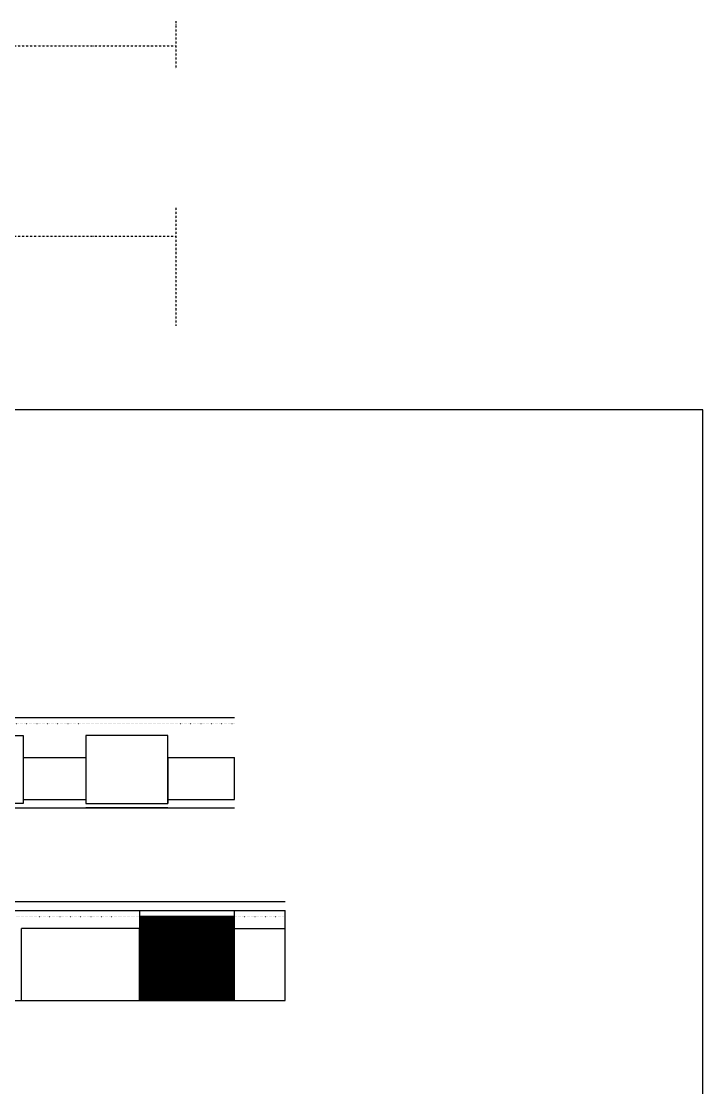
# Model space of a CAD drawing. Header units: millimetres. Extents: x 132785 to 150483, y 90225 to 103753.
# Drawn here: x 147080 to 150483, y 97038 to 102365 of the extents above; entities that cross this region are included whole.
import ezdxf

# ---------------------------------------------------------------- set-up
doc = ezdxf.new("R2010")
doc.units = ezdxf.units.MM
doc.linetypes.add('DASHDOT', pattern=[1, 0.5, -0.25, 0, -0.25])
doc.linetypes.add('DOT', pattern=[6.35, 0, -6.35])

# ---------------------------------------------------------------- blocks, each defined once
blk = doc.blocks.new('jıo')
at = {"color": 44}
for p, q in [((145541.2, 98569.7), (145541.2, 98989.7)), ((145544.2, 98569.7), (145544.2, 98989.7))]:
    blk.add_line(p, q, dxfattribs=at)
at = {"color": 252}
for p, q in [((145544.2, 98885.7), (145550.2, 98885.7)), ((145544.2, 98883.7), (145550.2, 98883.7)), ((145553.2, 98885.7), (145559.2, 98885.7)), ((145553.2, 98883.7), (145559.2, 98883.7)), ((145562.2, 98885.7), (145568.2, 98885.7)), ((145562.2, 98883.7), (145568.2, 98883.7)), ((145571.2, 98885.7), (145577.2, 98885.7)), ((145571.2, 98883.7), (145577.2, 98883.7)), ((145580.2, 98885.7), (145586.2, 98885.7)), ((145580.2, 98883.7), (145586.2, 98883.7)), ((145589.2, 98885.7), (145595.2, 98885.7)), ((145589.2, 98883.7), (145595.2, 98883.7)), ((145598.2, 98885.7), (145604.2, 98885.7)), ((145598.2, 98883.7), (145604.2, 98883.7)), ((145607.2, 98885.7), (145613.2, 98885.7)), ((145607.2, 98883.7), (145613.2, 98883.7)), ((145616.2, 98885.7), (145622.2, 98885.7)), ((145616.2, 98883.7), (145622.2, 98883.7)), ((145625.2, 98885.7), (145631.2, 98885.7)), ((145625.2, 98883.7), (145631.2, 98883.7)), ((145634.2, 98885.7), (145640.2, 98885.7)), ((145634.2, 98883.7), (145640.2, 98883.7)), ((145643.2, 98885.7), (145649.2, 98885.7)), ((145643.2, 98883.7), (145649.2, 98883.7)), ((145652.2, 98885.7), (145658.2, 98885.7)), ((145652.2, 98883.7), (145658.2, 98883.7)), ((145661.2, 98885.7), (145667.2, 98885.7)), ((145661.2, 98883.7), (145667.2, 98883.7)), ((145670.2, 98885.7), (145676.2, 98885.7)), ((145670.2, 98883.7), (145676.2, 98883.7)), ((145679.2, 98885.7), (145685.2, 98885.7)), ((145679.2, 98883.7), (145685.2, 98883.7)), ((145688.2, 98885.7), (145694.2, 98885.7)), ((145688.2, 98883.7), (145694.2, 98883.7)), ((145697.2, 98885.7), (145703.2, 98885.7)), ((145697.2, 98883.7), (145703.2, 98883.7)), ((145706.2, 98885.7), (145712.2, 98885.7)), ((145706.2, 98883.7), (145712.2, 98883.7)), ((145715.2, 98885.7), (145721.2, 98885.7)), ((145715.2, 98883.7), (145721.2, 98883.7)), ((145724.2, 98885.7), (145730.2, 98885.7)), ((145724.2, 98883.7), (145730.2, 98883.7)), ((145733.2, 98885.7), (145739.2, 98885.7)), ((145733.2, 98883.7), (145739.2, 98883.7)), ((145742.2, 98885.7), (145748.2, 98885.7)), ((145742.2, 98883.7), (145748.2, 98883.7)), ((145751.2, 98885.7), (145757.2, 98885.7)), ((145751.2, 98883.7), (145757.2, 98883.7)), ((145760.2, 98885.7), (145766.2, 98885.7)), ((145760.2, 98883.7), (145766.2, 98883.7)), ((145769.2, 98885.7), (145775.2, 98885.7)), ((145769.2, 98883.7), (145775.2, 98883.7)), ((145778.2, 98885.7), (145784.2, 98885.7)), ((145778.2, 98883.7), (145784.2, 98883.7)), ((145787.2, 98885.7), (145793.2, 98885.7)), ((145787.2, 98883.7), (145793.2, 98883.7)), ((145796.2, 98885.7), (145802.2, 98885.7)), ((145796.2, 98883.7), (145802.2, 98883.7)), ((145805.2, 98885.7), (145811.2, 98885.7)), ((145805.2, 98883.7), (145811.2, 98883.7)), ((145814.2, 98885.7), (145820.2, 98885.7)), ((145814.2, 98883.7), (145820.2, 98883.7)), ((145823.2, 98885.7), (145829.2, 98885.7)), ((145823.2, 98883.7), (145829.2, 98883.7)), ((145832.2, 98885.7), (145838.2, 98885.7)), ((145832.2, 98883.7), (145838.2, 98883.7)), ((145841.2, 98885.7), (145847.2, 98885.7)), ((145841.2, 98883.7), (145847.2, 98883.7)), ((145850.2, 98885.7), (145856.2, 98885.7)), ((145850.2, 98883.7), (145856.2, 98883.7)), ((145859.2, 98885.7), (145865.2, 98885.7)), ((145859.2, 98883.7), (145865.2, 98883.7)), ((145868.2, 98885.7), (145874.2, 98885.7)), ((145868.2, 98883.7), (145874.2, 98883.7)), ((145877.2, 98885.7), (145883.2, 98885.7)), ((145877.2, 98883.7), (145883.2, 98883.7)), ((145886.2, 98885.7), (145892.2, 98885.7)), ((145886.2, 98883.7), (145892.2, 98883.7)), ((145895.2, 98885.7), (145901.2, 98885.7)), ((145895.2, 98883.7), (145901.2, 98883.7)), ((145904.2, 98885.7), (145910.2, 98885.7)), ((145904.2, 98883.7), (145910.2, 98883.7)), ((145913.2, 98885.7), (145919.2, 98885.7)), ((145913.2, 98883.7), (145919.2, 98883.7)), ((145922.2, 98885.7), (145928.2, 98885.7)), ((145922.2, 98883.7), (145928.2, 98883.7)), ((145931.2, 98885.7), (145937.2, 98885.7)), ((145931.2, 98883.7), (145937.2, 98883.7)), ((145940.2, 98885.7), (145946.2, 98885.7)), ((145940.2, 98883.7), (145946.2, 98883.7)), ((145949.2, 98885.7), (145955.2, 98885.7)), ((145949.2, 98883.7), (145955.2, 98883.7)), ((145958.2, 98885.7), (145964.2, 98885.7)), ((145958.2, 98883.7), (145964.2, 98883.7)), ((145967.2, 98885.7), (145973.2, 98885.7)), ((145967.2, 98883.7), (145973.2, 98883.7)), ((145976.2, 98885.7), (145982.2, 98885.7)), ((145976.2, 98883.7), (145982.2, 98883.7)), ((145985.2, 98885.7), (145991.2, 98885.7)), ((145985.2, 98883.7), (145991.2, 98883.7)), ((145994.2, 98885.7), (146000.2, 98885.7)), ((145994.2, 98883.7), (146000.2, 98883.7)), ((146003.2, 98885.7), (146009.2, 98885.7)), ((146003.2, 98883.7), (146009.2, 98883.7)), ((145544.2, 98780.7), (145550.2, 98780.7)), ((145544.2, 98778.7), (145550.2, 98778.7)), ((145553.2, 98780.7), (145559.2, 98780.7)), ((145553.2, 98778.7), (145559.2, 98778.7)), ((145562.2, 98780.7), (145568.2, 98780.7)), ((145562.2, 98778.7), (145568.2, 98778.7)), ((145571.2, 98780.7), (145577.2, 98780.7)), ((145571.2, 98778.7), (145577.2, 98778.7)), ((145580.2, 98780.7), (145586.2, 98780.7)), ((145580.2, 98778.7), (145586.2, 98778.7)), ((145589.2, 98780.7), (145595.2, 98780.7)), ((145589.2, 98778.7), (145595.2, 98778.7)), ((145598.2, 98780.7), (145604.2, 98780.7)), ((145598.2, 98778.7), (145604.2, 98778.7)), ((145607.2, 98780.7), (145613.2, 98780.7)), ((145607.2, 98778.7), (145613.2, 98778.7)), ((145616.2, 98780.7), (145622.2, 98780.7)), ((145616.2, 98778.7), (145622.2, 98778.7)), ((145625.2, 98780.7), (145631.2, 98780.7)), ((145625.2, 98778.7), (145631.2, 98778.7)), ((145634.2, 98780.7), (145640.2, 98780.7)), ((145634.2, 98778.7), (145640.2, 98778.7)), ((145643.2, 98780.7), (145649.2, 98780.7)), ((145643.2, 98778.7), (145649.2, 98778.7)), ((145652.2, 98780.7), (145658.2, 98780.7)), ((145652.2, 98778.7), (145658.2, 98778.7)), ((145661.2, 98780.7), (145667.2, 98780.7)), ((145661.2, 98778.7), (145667.2, 98778.7)), ((145670.2, 98780.7), (145676.2, 98780.7)), ((145670.2, 98778.7), (145676.2, 98778.7)), ((145679.2, 98780.7), (145685.2, 98780.7)), ((145679.2, 98778.7), (145685.2, 98778.7)), ((145688.2, 98780.7), (145694.2, 98780.7)), ((145688.2, 98778.7), (145694.2, 98778.7)), ((145697.2, 98780.7), (145703.2, 98780.7)), ((145697.2, 98778.7), (145703.2, 98778.7)), ((145706.2, 98780.7), (145712.2, 98780.7)), ((145706.2, 98778.7), (145712.2, 98778.7)), ((145715.2, 98780.7), (145721.2, 98780.7)), ((145715.2, 98778.7), (145721.2, 98778.7)), ((145724.2, 98780.7), (145730.2, 98780.7)), ((145724.2, 98778.7), (145730.2, 98778.7)), ((145733.2, 98780.7), (145739.2, 98780.7)), ((145733.2, 98778.7), (145739.2, 98778.7)), ((145742.2, 98780.7), (145748.2, 98780.7)), ((145742.2, 98778.7), (145748.2, 98778.7)), ((145751.2, 98780.7), (145757.2, 98780.7)), ((145751.2, 98778.7), (145757.2, 98778.7)), ((145760.2, 98780.7), (145766.2, 98780.7)), ((145760.2, 98778.7), (145766.2, 98778.7)), ((145769.2, 98780.7), (145775.2, 98780.7)), ((145769.2, 98778.7), (145775.2, 98778.7)), ((145778.2, 98780.7), (145784.2, 98780.7)), ((145778.2, 98778.7), (145784.2, 98778.7)), ((145787.2, 98780.7), (145793.2, 98780.7)), ((145787.2, 98778.7), (145793.2, 98778.7)), ((145796.2, 98780.7), (145802.2, 98780.7)), ((145796.2, 98778.7), (145802.2, 98778.7)), ((145805.2, 98780.7), (145811.2, 98780.7)), ((145805.2, 98778.7), (145811.2, 98778.7)), ((145814.2, 98780.7), (145820.2, 98780.7)), ((145814.2, 98778.7), (145820.2, 98778.7)), ((145823.2, 98780.7), (145829.2, 98780.7)), ((145823.2, 98778.7), (145829.2, 98778.7)), ((145832.2, 98780.7), (145838.2, 98780.7)), ((145832.2, 98778.7), (145838.2, 98778.7)), ((145841.2, 98780.7), (145847.2, 98780.7)), ((145841.2, 98778.7), (145847.2, 98778.7)), ((145850.2, 98780.7), (145856.2, 98780.7)), ((145850.2, 98778.7), (145856.2, 98778.7)), ((145859.2, 98780.7), (145865.2, 98780.7)), ((145859.2, 98778.7), (145865.2, 98778.7)), ((145868.2, 98780.7), (145874.2, 98780.7)), ((145868.2, 98778.7), (145874.2, 98778.7)), ((145877.2, 98780.7), (145883.2, 98780.7)), ((145877.2, 98778.7), (145883.2, 98778.7)), ((145886.2, 98780.7), (145892.2, 98780.7)), ((145886.2, 98778.7), (145892.2, 98778.7)), ((145895.2, 98780.7), (145901.2, 98780.7)), ((145895.2, 98778.7), (145901.2, 98778.7)), ((145904.2, 98780.7), (145910.2, 98780.7)), ((145904.2, 98778.7), (145910.2, 98778.7)), ((145913.2, 98780.7), (145919.2, 98780.7)), ((145913.2, 98778.7), (145919.2, 98778.7)), ((145922.2, 98780.7), (145928.2, 98780.7)), ((145922.2, 98778.7), (145928.2, 98778.7)), ((145931.2, 98780.7), (145937.2, 98780.7)), ((145931.2, 98778.7), (145937.2, 98778.7)), ((145940.2, 98780.7), (145946.2, 98780.7)), ((145940.2, 98778.7), (145946.2, 98778.7)), ((145949.2, 98780.7), (145955.2, 98780.7)), ((145949.2, 98778.7), (145955.2, 98778.7)), ((145958.2, 98780.7), (145964.2, 98780.7)), ((145958.2, 98778.7), (145964.2, 98778.7)), ((145967.2, 98780.7), (145973.2, 98780.7)), ((145967.2, 98778.7), (145973.2, 98778.7)), ((145976.2, 98780.7), (145982.2, 98780.7)), ((145976.2, 98778.7), (145982.2, 98778.7)), ((145985.2, 98780.7), (145991.2, 98780.7)), ((145985.2, 98778.7), (145991.2, 98778.7)), ((145994.2, 98780.7), (146000.2, 98780.7)), ((145994.2, 98778.7), (146000.2, 98778.7)), ((146003.2, 98780.7), (146009.2, 98780.7)), ((146003.2, 98778.7), (146009.2, 98778.7)), ((145544.2, 98675.7), (145550.2, 98675.7)), ((145544.2, 98673.7), (145550.2, 98673.7)), ((145553.2, 98675.7), (145559.2, 98675.7)), ((145553.2, 98673.7), (145559.2, 98673.7)), ((145562.2, 98675.7), (145568.2, 98675.7)), ((145562.2, 98673.7), (145568.2, 98673.7)), ((145571.2, 98675.7), (145577.2, 98675.7)), ((145571.2, 98673.7), (145577.2, 98673.7)), ((145580.2, 98675.7), (145586.2, 98675.7)), ((145580.2, 98673.7), (145586.2, 98673.7)), ((145589.2, 98675.7), (145595.2, 98675.7)), ((145589.2, 98673.7), (145595.2, 98673.7)), ((145598.2, 98675.7), (145604.2, 98675.7)), ((145598.2, 98673.7), (145604.2, 98673.7)), ((145607.2, 98675.7), (145613.2, 98675.7)), ((145607.2, 98673.7), (145613.2, 98673.7)), ((145616.2, 98675.7), (145622.2, 98675.7)), ((145616.2, 98673.7), (145622.2, 98673.7)), ((145625.2, 98675.7), (145631.2, 98675.7)), ((145625.2, 98673.7), (145631.2, 98673.7)), ((145634.2, 98675.7), (145640.2, 98675.7)), ((145634.2, 98673.7), (145640.2, 98673.7)), ((145643.2, 98675.7), (145649.2, 98675.7)), ((145643.2, 98673.7), (145649.2, 98673.7)), ((145652.2, 98675.7), (145658.2, 98675.7)), ((145652.2, 98673.7), (145658.2, 98673.7)), ((145661.2, 98675.7), (145667.2, 98675.7)), ((145661.2, 98673.7), (145667.2, 98673.7)), ((145670.2, 98675.7), (145676.2, 98675.7)), ((145670.2, 98673.7), (145676.2, 98673.7)), ((145679.2, 98675.7), (145685.2, 98675.7)), ((145679.2, 98673.7), (145685.2, 98673.7)), ((145688.2, 98675.7), (145694.2, 98675.7)), ((145688.2, 98673.7), (145694.2, 98673.7)), ((145697.2, 98675.7), (145703.2, 98675.7)), ((145697.2, 98673.7), (145703.2, 98673.7)), ((145706.2, 98675.7), (145712.2, 98675.7)), ((145706.2, 98673.7), (145712.2, 98673.7)), ((145715.2, 98675.7), (145721.2, 98675.7)), ((145715.2, 98673.7), (145721.2, 98673.7)), ((145724.2, 98675.7), (145730.2, 98675.7)), ((145724.2, 98673.7), (145730.2, 98673.7)), ((145733.2, 98675.7), (145739.2, 98675.7)), ((145733.2, 98673.7), (145739.2, 98673.7)), ((145742.2, 98675.7), (145748.2, 98675.7)), ((145742.2, 98673.7), (145748.2, 98673.7)), ((145751.2, 98675.7), (145757.2, 98675.7)), ((145751.2, 98673.7), (145757.2, 98673.7)), ((145760.2, 98675.7), (145766.2, 98675.7)), ((145760.2, 98673.7), (145766.2, 98673.7)), ((145769.2, 98675.7), (145775.2, 98675.7)), ((145769.2, 98673.7), (145775.2, 98673.7)), ((145778.2, 98675.7), (145784.2, 98675.7)), ((145778.2, 98673.7), (145784.2, 98673.7)), ((145787.2, 98675.7), (145793.2, 98675.7)), ((145787.2, 98673.7), (145793.2, 98673.7)), ((145796.2, 98675.7), (145802.2, 98675.7)), ((145796.2, 98673.7), (145802.2, 98673.7)), ((145805.2, 98675.7), (145811.2, 98675.7)), ((145805.2, 98673.7), (145811.2, 98673.7)), ((145814.2, 98675.7), (145820.2, 98675.7)), ((145814.2, 98673.7), (145820.2, 98673.7)), ((145823.2, 98675.7), (145829.2, 98675.7)), ((145823.2, 98673.7), (145829.2, 98673.7)), ((145832.2, 98675.7), (145838.2, 98675.7)), ((145832.2, 98673.7), (145838.2, 98673.7)), ((145841.2, 98675.7), (145847.2, 98675.7)), ((145841.2, 98673.7), (145847.2, 98673.7)), ((145850.2, 98675.7), (145856.2, 98675.7)), ((145850.2, 98673.7), (145856.2, 98673.7)), ((145859.2, 98675.7), (145865.2, 98675.7)), ((145859.2, 98673.7), (145865.2, 98673.7)), ((145868.2, 98675.7), (145874.2, 98675.7)), ((145868.2, 98673.7), (145874.2, 98673.7)), ((145877.2, 98675.7), (145883.2, 98675.7)), ((145877.2, 98673.7), (145883.2, 98673.7)), ((145886.2, 98675.7), (145892.2, 98675.7)), ((145886.2, 98673.7), (145892.2, 98673.7)), ((145895.2, 98675.7), (145901.2, 98675.7)), ((145895.2, 98673.7), (145901.2, 98673.7)), ((145904.2, 98675.7), (145910.2, 98675.7)), ((145904.2, 98673.7), (145910.2, 98673.7)), ((145913.2, 98675.7), (145919.2, 98675.7)), ((145913.2, 98673.7), (145919.2, 98673.7)), ((145922.2, 98675.7), (145928.2, 98675.7)), ((145922.2, 98673.7), (145928.2, 98673.7)), ((145931.2, 98675.7), (145937.2, 98675.7)), ((145931.2, 98673.7), (145937.2, 98673.7)), ((145940.2, 98675.7), (145946.2, 98675.7)), ((145940.2, 98673.7), (145946.2, 98673.7)), ((145949.2, 98675.7), (145955.2, 98675.7)), ((145949.2, 98673.7), (145955.2, 98673.7)), ((145958.2, 98675.7), (145964.2, 98675.7)), ((145958.2, 98673.7), (145964.2, 98673.7)), ((145967.2, 98675.7), (145973.2, 98675.7)), ((145967.2, 98673.7), (145973.2, 98673.7)), ((145976.2, 98675.7), (145982.2, 98675.7)), ((145976.2, 98673.7), (145982.2, 98673.7)), ((145985.2, 98675.7), (145991.2, 98675.7)), ((145985.2, 98673.7), (145991.2, 98673.7)), ((145994.2, 98675.7), (146000.2, 98675.7)), ((145994.2, 98673.7), (146000.2, 98673.7)), ((146003.2, 98675.7), (146009.2, 98675.7)), ((146003.2, 98673.7), (146009.2, 98673.7))]:
    blk.add_line(p, q, dxfattribs=at)
at = {"color": 44}
for points in [[(145541.2, 99019.7), (146012.2, 99019.7), (146012.2, 98989.7), (145541.2, 98989.7)], [(145541.2, 98989.7), (145544.2, 98989.7), (145544.2, 98569.7), (145541.2, 98569.7)], [(145550.2, 98989.7), (145553.2, 98989.7), (145553.2, 98569.7), (145550.2, 98569.7)], [(145559.2, 98989.7), (145562.2, 98989.7), (145562.2, 98569.7), (145559.2, 98569.7)], [(145568.2, 98989.7), (145571.2, 98989.7), (145571.2, 98569.7), (145568.2, 98569.7)], [(145577.2, 98989.7), (145580.2, 98989.7), (145580.2, 98569.7), (145577.2, 98569.7)], [(145586.2, 98989.7), (145589.2, 98989.7), (145589.2, 98569.7), (145586.2, 98569.7)], [(145595.2, 98989.7), (145598.2, 98989.7), (145598.2, 98569.7), (145595.2, 98569.7)], [(145604.2, 98989.7), (145607.2, 98989.7), (145607.2, 98569.7), (145604.2, 98569.7)], [(145613.2, 98989.7), (145616.2, 98989.7), (145616.2, 98569.7), (145613.2, 98569.7)], [(145622.2, 98989.7), (145625.2, 98989.7), (145625.2, 98569.7), (145622.2, 98569.7)], [(145631.2, 98989.7), (145634.2, 98989.7), (145634.2, 98569.7), (145631.2, 98569.7)], [(145640.2, 98989.7), (145643.2, 98989.7), (145643.2, 98569.7), (145640.2, 98569.7)], [(145649.2, 98989.7), (145652.2, 98989.7), (145652.2, 98569.7), (145649.2, 98569.7)], [(145658.2, 98989.7), (145661.2, 98989.7), (145661.2, 98569.7), (145658.2, 98569.7)], [(145667.2, 98989.7), (145670.2, 98989.7), (145670.2, 98569.7), (145667.2, 98569.7)], [(145676.2, 98989.7), (145679.2, 98989.7), (145679.2, 98569.7), (145676.2, 98569.7)], [(145685.2, 98989.7), (145688.2, 98989.7), (145688.2, 98569.7), (145685.2, 98569.7)], [(145694.2, 98989.7), (145697.2, 98989.7), (145697.2, 98569.7), (145694.2, 98569.7)], [(145703.2, 98989.7), (145706.2, 98989.7), (145706.2, 98569.7), (145703.2, 98569.7)], [(145712.2, 98989.7), (145715.2, 98989.7), (145715.2, 98569.7), (145712.2, 98569.7)], [(145721.2, 98989.7), (145724.2, 98989.7), (145724.2, 98569.7), (145721.2, 98569.7)], [(145730.2, 98989.7), (145733.2, 98989.7), (145733.2, 98569.7), (145730.2, 98569.7)], [(145739.2, 98989.7), (145742.2, 98989.7), (145742.2, 98569.7), (145739.2, 98569.7)], [(145748.2, 98989.7), (145751.2, 98989.7), (145751.2, 98569.7), (145748.2, 98569.7)], [(145757.2, 98989.7), (145760.2, 98989.7), (145760.2, 98569.7), (145757.2, 98569.7)], [(145766.2, 98989.7), (145769.2, 98989.7), (145769.2, 98569.7), (145766.2, 98569.7)], [(145784.2, 98989.7), (145787.2, 98989.7), (145787.2, 98569.7), (145784.2, 98569.7)], [(145793.2, 98989.7), (145796.2, 98989.7), (145796.2, 98569.7), (145793.2, 98569.7)], [(145802.2, 98989.7), (145805.2, 98989.7), (145805.2, 98569.7), (145802.2, 98569.7)], [(145811.2, 98989.7), (145814.2, 98989.7), (145814.2, 98569.7), (145811.2, 98569.7)], [(145820.2, 98989.7), (145823.2, 98989.7), (145823.2, 98569.7), (145820.2, 98569.7)], [(145829.2, 98989.7), (145832.2, 98989.7), (145832.2, 98569.7), (145829.2, 98569.7)], [(145838.2, 98989.7), (145841.2, 98989.7), (145841.2, 98569.7), (145838.2, 98569.7)], [(145847.2, 98989.7), (145850.2, 98989.7), (145850.2, 98569.7), (145847.2, 98569.7)], [(145856.2, 98989.7), (145859.2, 98989.7), (145859.2, 98569.7), (145856.2, 98569.7)], [(145865.2, 98989.7), (145868.2, 98989.7), (145868.2, 98569.7), (145865.2, 98569.7)], [(145874.2, 98989.7), (145877.2, 98989.7), (145877.2, 98569.7), (145874.2, 98569.7)], [(145883.2, 98989.7), (145886.2, 98989.7), (145886.2, 98569.7), (145883.2, 98569.7)], [(145892.2, 98989.7), (145895.2, 98989.7), (145895.2, 98569.7), (145892.2, 98569.7)], [(145901.2, 98989.7), (145904.2, 98989.7), (145904.2, 98569.7), (145901.2, 98569.7)], [(145910.2, 98989.7), (145913.2, 98989.7), (145913.2, 98569.7), (145910.2, 98569.7)], [(145919.2, 98989.7), (145922.2, 98989.7), (145922.2, 98569.7), (145919.2, 98569.7)], [(145928.2, 98989.7), (145931.2, 98989.7), (145931.2, 98569.7), (145928.2, 98569.7)], [(145937.2, 98989.7), (145940.2, 98989.7), (145940.2, 98569.7), (145937.2, 98569.7)], [(145946.2, 98989.7), (145949.2, 98989.7), (145949.2, 98569.7), (145946.2, 98569.7)], [(145955.2, 98989.7), (145958.2, 98989.7), (145958.2, 98569.7), (145955.2, 98569.7)], [(145964.2, 98989.7), (145967.2, 98989.7), (145967.2, 98569.7), (145964.2, 98569.7)], [(145973.2, 98989.7), (145976.2, 98989.7), (145976.2, 98569.7), (145973.2, 98569.7)], [(145982.2, 98989.7), (145985.2, 98989.7), (145985.2, 98569.7), (145982.2, 98569.7)], [(145991.2, 98989.7), (145994.2, 98989.7), (145994.2, 98569.7), (145991.2, 98569.7)], [(146000.2, 98989.7), (146003.2, 98989.7), (146003.2, 98569.7), (146000.2, 98569.7)], [(146009.2, 98989.7), (146012.2, 98989.7), (146012.2, 98569.7), (146009.2, 98569.7)]]:
    blk.add_lwpolyline(points, close=True, dxfattribs=at)
blk.add_lwpolyline([(145778.2, 98989.7), (145778.2, 98569.7), (145775.2, 98569.7), (145775.2, 98989.7), (145778.2, 98989.7)], dxfattribs=at)
blk = doc.blocks.new('lpğ')
at = {"color": 141}
for p, q in [((146954.7, 97704.2), (146954.7, 97724.2)), ((146954.7, 97724.2), (147066.7, 97724.2)), ((146954.7, 97723.6), (147066.7, 97723.6)), ((146955.3, 97704.2), (146955.3, 97724.2)), ((147066.1, 97704.2), (147066.1, 97724.2)), ((147066.7, 97704.2), (147066.7, 97724.2)), ((147074.7, 97694.2), (147074.7, 97714.2)), ((147074.7, 97714.2), (147146.7, 97714.2)), ((147074.7, 97713.6), (147146.7, 97713.6)), ((147075.3, 97694.2), (147075.3, 97714.2)), ((147146.1, 97694.2), (147146.1, 97714.2)), ((147146.7, 97694.2), (147146.7, 97714.2)), ((147154.7, 97684.2), (147154.7, 97714.2)), ((147154.7, 97714.2), (147256.7, 97714.2)), ((147154.7, 97713.6), (147256.7, 97713.6)), ((147155.3, 97684.2), (147155.3, 97714.2)), ((147256.1, 97684.2), (147256.1, 97714.2)), ((147256.7, 97684.2), (147256.7, 97714.2)), ((146854.7, 97684.2), (146854.7, 97704.2)), ((146946.7, 97704.2), (146854.7, 97704.2)), ((146946.7, 97703.6), (146854.7, 97703.6)), ((146855.3, 97684.2), (146855.3, 97704.2)), ((146946.1, 97684.2), (146946.1, 97704.2)), ((146946.7, 97684.2), (146946.7, 97704.2))]:
    blk.add_line(p, q, dxfattribs=at)
for p, q in [((146850.7, 97684.2), (146950.7, 97684.2)), ((146850.7, 97684.2), (146950.7, 97684.2)), ((146850.7, 97682.2), (146850.7, 97684.2)), ((146850.7, 97684.2), (146854.7, 97684.2)), ((146850.7, 97682.2), (146952.7, 97682.2)), ((146858.8, 97682.2), (146858.8, 97604.8)), ((146860.8, 97682.2), (146860.8, 97604.8)), ((146888.4, 97682.2), (146888.4, 97604.8)), ((146890.4, 97682.2), (146890.4, 97604.8)), ((146901.7, 97682.2), (146901.7, 97604.8)), ((146903.7, 97682.2), (146903.7, 97604.8)), ((146909.8, 97682.2), (146909.8, 97604.8)), ((146911.8, 97682.2), (146911.8, 97604.8)), ((146928.9, 97682.2), (146928.9, 97604.8)), ((146930.9, 97682.2), (146930.9, 97604.8)), ((146942.2, 97682.2), (146942.2, 97604.8)), ((146944.2, 97682.2), (146944.2, 97604.8)), ((146950.7, 97684.2), (146946.7, 97684.2)), ((146950.7, 97704.2), (147070.7, 97704.2)), ((146950.7, 97684.2), (146950.7, 97704.2)), ((146950.7, 97704.2), (147070.7, 97704.2)), ((146952.7, 97682.2), (146952.7, 97702.2)), ((146952.7, 97702.2), (147068.7, 97702.2)), ((146969.6, 97702.2), (146969.6, 97604.8)), ((146971.6, 97702.2), (146971.6, 97604.8)), ((146993.5, 97702.2), (146993.5, 97604.8)), ((146995.5, 97702.2), (146995.5, 97604.8)), ((146999.1, 97702.2), (146999.1, 97604.8)), ((147001.1, 97702.2), (147001.1, 97604.8)), ((147009.7, 97702.2), (147009.7, 97604.8)), ((147011.7, 97702.2), (147011.7, 97604.8)), ((147044.4, 97702.2), (147044.4, 97604.8)), ((147046.4, 97702.2), (147046.4, 97604.8)), ((147049.9, 97702.2), (147049.9, 97604.8)), ((147051.9, 97702.2), (147051.9, 97604.8)), ((147060.6, 97702.2), (147060.6, 97604.8)), ((147062.6, 97702.2), (147062.6, 97604.8)), ((147068.7, 97702.2), (147068.7, 97692.2)), ((147068.7, 97692.2), (147148.7, 97692.2)), ((147070.7, 97704.2), (147070.7, 97694.2)), ((147070.7, 97699.2), (147070.7, 97694.2)), ((147070.7, 97694.2), (147150.7, 97694.2)), ((147070.7, 97694.2), (147074.7, 97694.2)), ((147086.1, 97692.2), (147086.1, 97604.8)), ((147088.1, 97692.2), (147088.1, 97604.8)), ((147107.7, 97692.2), (147107.7, 97604.8)), ((147109.7, 97692.2), (147109.7, 97604.8)), ((147125, 97692.2), (147125, 97604.8)), ((147127, 97692.2), (147127, 97604.8)), ((147133.6, 97692.2), (147133.6, 97604.8)), ((147135.6, 97692.2), (147135.6, 97604.8)), ((147150.7, 97694.2), (147146.7, 97694.2)), ((147148.7, 97692.2), (147148.7, 97682.2)), ((147148.7, 97682.2), (147260.7, 97682.2)), ((147150.7, 97694.2), (147150.7, 97684.2)), ((147150.7, 97684.2), (147260.7, 97684.2)), ((147150.7, 97684.2), (147154.7, 97684.2)), ((147167, 97682.2), (147167, 97604.8)), ((147169, 97682.2), (147169, 97604.8)), ((147196.6, 97682.2), (147196.6, 97604.8)), ((147198.6, 97682.2), (147198.6, 97604.8)), ((147209.9, 97682.2), (147209.9, 97604.8)), ((147211.9, 97682.2), (147211.9, 97604.8)), ((147217.9, 97682.2), (147217.9, 97604.8)), ((147219.9, 97682.2), (147219.9, 97604.8)), ((147237.1, 97682.2), (147237.1, 97604.8)), ((147239.1, 97682.2), (147239.1, 97604.8)), ((147250.3, 97682.2), (147250.3, 97604.8)), ((147252.3, 97682.2), (147252.3, 97604.8)), ((147260.7, 97684.2), (147256.7, 97684.2)), ((147260.7, 97682.2), (147260.7, 97684.2)), ((146850.7, 97604.8), (147260.7, 97604.8)), ((146850.7, 97604.2), (147260.7, 97604.2))]:
    blk.add_line(p, q)
blk.add_lwpolyline([(146850.7, 97604.8), (147260.7, 97604.8), (147260.7, 97604.2), (146850.7, 97604.2)], close=True)

msp = doc.modelspace()

# ---------------------------------------------------------------- linework, layer by layer
at = {"color": 6, "linetype": 'DASHDOT', "ltscale": 20}
for p, q in [((147851.025, 102365.362), (147851.025, 102129.228)), ((141576.816, 102242.716), (147851.025, 102242.716)), ((147851.025, 101433.945), (147851.025, 100843.854)), ((141576.816, 101291.531), (147851.025, 101291.531))]:
    msp.add_line(p, q, dxfattribs=at)
for p, q in [((146345.201, 98886.7), (148145.201, 98886.7)), ((147088.201, 98686.7), (147402.201, 98686.7)), ((147811.201, 98686.7), (147811.201, 98456.7)), ((147811.201, 98686.7), (148145.201, 98686.7)), ((148145.201, 98476.7), (148145.201, 98686.7)), ((147088.201, 98476.7), (147402.201, 98476.7)), ((147811.201, 98476.7), (148145.201, 98476.7)), ((146345.201, 98436.7), (148145.201, 98436.7)), ((146679.201, 98436.7), (147088.201, 98436.7)), ((147811.201, 98436.7), (147402.201, 98436.7)), ((145286.201, 97968.214), (148397.201, 97968.214)), ((145286.201, 97923.214), (148397.201, 97923.214)), ((146345.201, 97923.214), (148145.201, 97923.214)), ((148397.201, 97473.214), (148397.201, 97923.214)), ((147080.201, 97473.214), (147080.201, 97833.214)), ((147669.201, 97833.214), (147080.201, 97833.214)), ((147669.201, 97473.214), (147669.201, 97833.214)), ((148145.201, 97473.214), (148145.201, 97833.214)), ((148145.201, 97833.214), (148397.201, 97833.214)), ((145286.201, 97473.214), (148397.201, 97473.214))]:
    msp.add_line(p, q)
at = {"color": 253, "linetype": 'DOT'}
for p, q in [((146345.201, 98856.7), (148145.201, 98856.7)), ((145286.201, 97893.214), (148397.201, 97893.214))]:
    msp.add_line(p, q, dxfattribs=at)
msp.add_lwpolyline([(139359.04, 96386.935), (150482.753, 96386.935), (150482.753, 100424.051), (139359.04, 100424.051)], close=True)
for points in [[(146679.201, 98796.7), (147088.201, 98796.7), (147088.201, 98456.7), (146679.201, 98456.7), (146679.201, 98796.7)], [(147811.201, 98796.7), (147402.201, 98796.7), (147402.201, 98456.7), (147811.201, 98456.7), (147811.201, 98796.7)]]:
    msp.add_lwpolyline(points)

# ---------------------------------------------------------------- block references
for name, p in [('jıo', (2131, -1096.485)), ('lpğ', (852.015, -131.017))]:
    msp.add_blockref(name, p)

doc.saveas('drawing.dxf')
